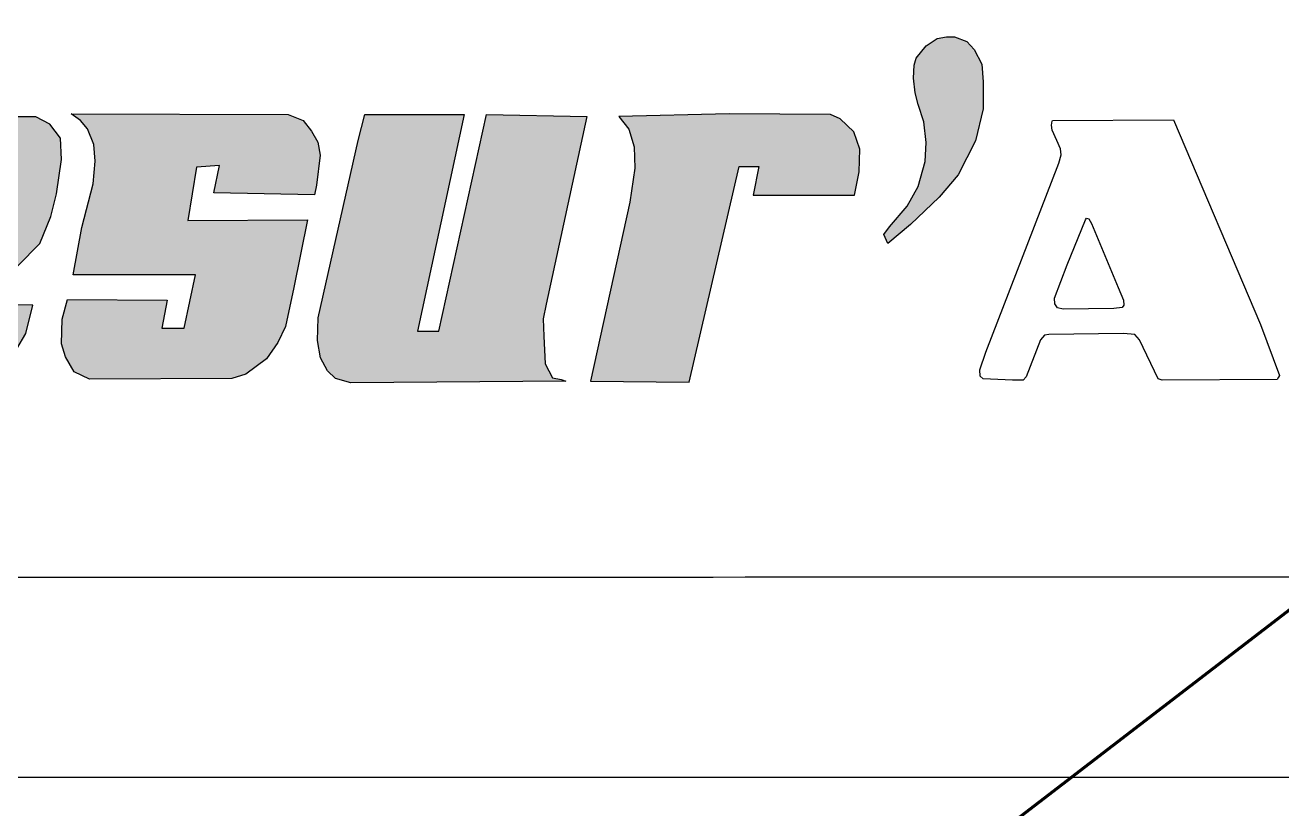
# Paper-space layout 'Layout1' of a CAD drawing. Extents: x -43 to 2298, y -18 to 768.
# Drawn here: x 1858.96 to 1872.87, y 13.99 to 22.66 of the extents above; entities that cross this region are included whole.
import ezdxf

# ---------------------------------------------------------------- set-up
doc = ezdxf.new("R2010")
doc.units = 0
doc.header["$LTSCALE"] = 2
doc.layers.add('CARTOUCHE', color=7, linetype='Continuous')
doc.layers.add('LOGO', color=7, linetype='Continuous')

# ---------------------------------------------------------------- blocks, each defined once
blk = doc.blocks.new('A$C581E6685')
at = {"layer": 'LOGO'}
for color, points in [(32, [(-29.802, 7.272), (-29.612, 7.497), (-29.414, 7.633), (-29.243, 7.666), (-29.091, 7.666), (-28.865, 7.576), (-28.731, 7.429), (-28.589, 7.159), (-28.562, 6.831), (-28.562, 6.334), (-28.703, 5.748), (-29.025, 5.116), (-29.375, 4.709), (-29.905, 4.201), (-30.321, 3.851), (-30.398, 4.021), (-30.294, 4.157), (-29.962, 4.54), (-29.763, 4.902), (-29.63, 5.364), (-29.612, 5.714), (-29.659, 6.098), (-29.763, 6.413), (-29.819, 6.63), (-29.849, 6.901), (-29.837, 7.139)]), (142, [(-42.653, 5.288), (-43.071, 5.26), (-43.234, 4.275), (-41.023, 4.289), (-41.28, 3.04), (-41.43, 2.318), (-41.57, 2.027), (-41.78, 1.721), (-42.164, 1.444), (-42.419, 1.362), (-45.048, 1.347), (-45.327, 1.487), (-45.49, 1.764), (-45.56, 2), (-45.549, 2.458), (-45.456, 2.818), (-43.617, 2.805), (-43.711, 2.291), (-43.303, 2.291), (-43.094, 3.276), (-45.35, 3.276), (-45.188, 4.15), (-44.978, 4.955), (-44.944, 5.372), (-44.968, 5.676), (-45.083, 5.968), (-45.212, 6.121), (-45.386, 6.245), (-41.384, 6.232), (-41.105, 6.121), (-40.954, 5.926), (-40.837, 5.718), (-40.791, 5.483), (-40.861, 4.927), (-40.895, 4.747), (-42.756, 4.789)]), (142, [(-39.971, 6.229), (-38.138, 6.229), (-38.994, 2.237), (-38.606, 2.237), (-37.724, 6.229), (-35.876, 6.196), (-36.626, 2.732), (-36.679, 2.461), (-36.666, 2.141), (-36.639, 1.631), (-36.505, 1.376), (-36.345, 1.344), (-36.265, 1.312), (-40.227, 1.28), (-40.507, 1.359), (-40.655, 1.503), (-40.788, 1.743), (-40.841, 2.062), (-40.828, 2.478), (-40.091, 5.749)]), (142, [(-35.284, 6.197), (-35.097, 5.958), (-35.002, 5.638), (-34.989, 5.239), (-35.083, 4.617), (-35.806, 1.313), (-33.985, 1.296), (-33.063, 5.272), (-32.701, 5.272), (-32.807, 4.744), (-30.934, 4.744), (-30.853, 5.176), (-30.841, 5.59), (-30.948, 5.91), (-31.201, 6.149), (-31.376, 6.229), (-33.249, 6.245)])]:
    blk.add_hatch(color=color, dxfattribs=at).paths.add_polyline_path(points)
h = blk.add_hatch(color=142, dxfattribs=at)
edge = h.paths.add_edge_path(flags=16)
edge.add_spline(control_points=[(-47.811, 5.248), (-47.811, 5.248), (-47.994, 4.265), (-47.994, 4.265), (-47.994, 4.265), (-47.629, 4.287), (-47.629, 4.287), (-47.629, 4.287), (-47.408, 5.269), (-47.408, 5.269), (-47.408, 5.269), (-47.811, 5.248), (-47.811, 5.248)], knot_values=[0, 0, 0, 0, 1, 1, 1, 2, 2, 2, 3, 3, 3, 4, 4, 4, 4], degree=3, periodic=0)
edge = h.paths.add_edge_path(flags=16)
edge.add_spline(control_points=[(-49.421, 6.185), (-49.421, 6.185), (-50.262, 2.476), (-50.262, 2.476), (-50.262, 2.476), (-50.299, 1.975), (-50.299, 1.975), (-50.299, 1.975), (-50.226, 1.648), (-50.226, 1.648), (-50.226, 1.648), (-50.006, 1.429), (-50.006, 1.429), (-50.006, 1.429), (-49.732, 1.298), (-49.732, 1.298), (-49.732, 1.298), (-47.317, 1.277), (-47.317, 1.277), (-47.317, 1.277), (-46.914, 1.407), (-46.914, 1.407), (-46.914, 1.407), (-46.641, 1.582), (-46.641, 1.582), (-46.641, 1.582), (-46.384, 1.909), (-46.384, 1.909), (-46.384, 1.909), (-46.22, 2.192), (-46.22, 2.192), (-46.22, 2.192), (-46.092, 2.717), (-46.092, 2.717), (-46.092, 2.717), (-46.11, 2.717), (-46.11, 2.717), (-46.11, 2.717), (-47.975, 2.76), (-47.975, 2.76), (-47.975, 2.76), (-48.085, 2.259), (-48.085, 2.259), (-48.085, 2.259), (-48.451, 2.259), (-48.451, 2.259), (-48.451, 2.259), (-48.232, 3.261), (-48.232, 3.261), (-48.232, 3.261), (-47.08, 3.261), (-47.08, 3.261), (-47.08, 3.261), (-46.641, 3.328), (-46.641, 3.328), (-46.641, 3.328), (-46.366, 3.437), (-46.366, 3.437), (-46.366, 3.437), (-45.964, 3.851), (-45.964, 3.851), (-45.964, 3.851), (-45.762, 4.352), (-45.762, 4.352), (-45.762, 4.352), (-45.653, 4.768), (-45.653, 4.768), (-45.653, 4.768), (-45.562, 5.4), (-45.562, 5.4), (-45.562, 5.4), (-45.58, 5.792), (-45.58, 5.792), (-45.58, 5.792), (-45.78, 6.055), (-45.78, 6.055), (-45.78, 6.055), (-46.037, 6.185), (-46.037, 6.185), (-46.037, 6.185), (-49.421, 6.185), (-49.421, 6.185)], knot_values=[0, 0, 0, 0, 1, 1, 1, 2, 2, 2, 3, 3, 3, 4, 4, 4, 5, 5, 5, 6, 6, 6, 7, 7, 7, 8, 8, 8, 9, 9, 9, 10, 10, 10, 11, 11, 11, 12, 12, 12, 13, 13, 13, 14, 14, 14, 15, 15, 15, 16, 16, 16, 17, 17, 17, 18, 18, 18, 19, 19, 19, 20, 20, 20, 21, 21, 21, 22, 22, 22, 23, 23, 23, 24, 24, 24, 25, 25, 25, 26, 26, 26, 27, 27, 27, 27], degree=3, periodic=0)
at = {"layer": 'LOGO', "color": 32}
blk.add_lwpolyline([(-29.802, 7.272), (-29.612, 7.497), (-29.414, 7.633), (-29.242, 7.666), (-29.091, 7.666), (-28.865, 7.576), (-28.731, 7.429), (-28.589, 7.159), (-28.561, 6.831), (-28.561, 6.335), (-28.703, 5.748), (-29.025, 5.116), (-29.375, 4.709), (-29.905, 4.201), (-30.321, 3.851), (-30.398, 4.021), (-30.293, 4.157), (-29.962, 4.54), (-29.763, 4.902), (-29.63, 5.364), (-29.612, 5.714), (-29.659, 6.098), (-29.763, 6.413), (-29.819, 6.63), (-29.849, 6.901), (-29.837, 7.139)], close=True, dxfattribs=at)
at = {"layer": 'LOGO', "color": 142}
for points in [[(-46.384, 1.91), (-46.22, 2.192), (-46.092, 2.717), (-46.11, 2.717), (-47.975, 2.76)], [(-46.366, 3.437), (-45.964, 3.851), (-45.762, 4.353), (-45.653, 4.768), (-45.561, 5.4), (-45.58, 5.792), (-45.78, 6.055), (-46.037, 6.186), (-49.421, 6.186)]]:
    blk.add_lwpolyline(points, dxfattribs=at)
for points in [[(-42.651, 5.288), (-43.07, 5.26), (-43.234, 4.275), (-41.023, 4.289), (-41.279, 3.04), (-41.43, 2.318), (-41.57, 2.027), (-41.78, 1.723), (-42.163, 1.444), (-42.419, 1.362), (-45.048, 1.347), (-45.327, 1.487), (-45.491, 1.764), (-45.56, 2), (-45.549, 2.458), (-45.455, 2.818), (-43.616, 2.805), (-43.71, 2.291), (-43.303, 2.291), (-43.094, 3.276), (-45.35, 3.276), (-45.188, 4.15), (-44.978, 4.955), (-44.944, 5.372), (-44.967, 5.676), (-45.083, 5.968), (-45.211, 6.121), (-45.385, 6.245), (-41.384, 6.232), (-41.105, 6.121), (-40.954, 5.926), (-40.837, 5.718), (-40.791, 5.483), (-40.861, 4.927), (-40.895, 4.747), (-42.756, 4.789)], [(-39.971, 6.229), (-38.138, 6.229), (-38.994, 2.238), (-38.606, 2.238), (-37.723, 6.229), (-35.876, 6.196), (-36.625, 2.733), (-36.679, 2.461), (-36.665, 2.141), (-36.639, 1.631), (-36.505, 1.376), (-36.345, 1.344), (-36.263, 1.312), (-40.225, 1.28), (-40.507, 1.359), (-40.654, 1.503), (-40.788, 1.743), (-40.841, 2.062), (-40.828, 2.478), (-40.091, 5.749)], [(-35.284, 6.197), (-35.096, 5.958), (-35.002, 5.638), (-34.989, 5.239), (-35.083, 4.617), (-35.806, 1.313), (-33.985, 1.296), (-33.062, 5.272), (-32.701, 5.272), (-32.807, 4.744), (-30.934, 4.744), (-30.853, 5.176), (-30.841, 5.59), (-30.947, 5.91), (-31.201, 6.149), (-31.376, 6.229), (-33.249, 6.245)], [(-27.284, 6.119), (-25.053, 6.13), (-23.447, 2.359), (-23.096, 1.417), (-23.113, 1.385), (-23.139, 1.343), (-25.264, 1.333), (-25.334, 1.354), (-25.677, 2.076), (-25.764, 2.171), (-25.975, 2.192), (-27.353, 2.171), (-27.432, 2.16), (-27.503, 2.076), (-27.767, 1.395), (-27.827, 1.333), (-28.021, 1.333), (-28.565, 1.354), (-28.619, 1.406), (-28.627, 1.522), (-28.513, 1.846), (-27.169, 5.333), (-27.126, 5.49), (-27.134, 5.596), (-27.204, 5.752), (-27.292, 5.94), (-27.301, 6.035), (-27.292, 6.109)], [(-27.011, 3.458), (-26.677, 4.286), (-26.66, 4.318), (-26.616, 4.307), (-26.564, 4.223), (-26.072, 3.04), (-25.975, 2.809), (-25.966, 2.716), (-26.001, 2.673), (-26.151, 2.652), (-27.09, 2.642), (-27.195, 2.663), (-27.24, 2.737), (-27.248, 2.841)]]:
    blk.add_lwpolyline(points, close=True, dxfattribs=at)
blk = doc.blocks.new('A$C74495F84')
blk.add_wipeout([(0, 25.622), (0.165, 26.737), (0.738, 27.886), (1.671, 28.791), (2.847, 29.332), (3.544, 29.451), (3.544, 29.451), (94.929, 29.462), (96.055, 29.29), (97.217, 28.699), (97.703, 28.266), (98.095, 27.78), (98.616, 26.658), (98.736, 26.036), (98.752, 25.853), (98.759, 3.839), (98.572, 2.657), (98.019, 1.574), (97.585, 1.077), (97.123, 0.696), (95.934, 0.137), (95.414, 0.032), (95.111, 0.005), (3.755, 0.001), (2.713, 0.169), (1.515, 0.784), (0.671, 1.671), (0.147, 2.788), (0.006, 3.621)]).dxf.layer = 'CARTOUCHE'
at = {"layer": 'CARTOUCHE'}
blk.add_rational_spline([(0, 25.622), (0, 14.731), (0, 3.84), (0, 0), (3.84, 0), (49.379, 0), (94.919, 0), (98.759, 0), (98.759, 3.84), (98.759, 14.731), (98.759, 25.622), (98.759, 29.462), (94.919, 29.462), (49.379, 29.462), (3.84, 29.462), (0, 29.462), (0, 25.622)], [1, 1, 1, 0.707106781187, 1, 1, 1, 0.707106781187, 1, 1, 1, 0.707106781187, 1, 1, 1, 0.707106781187, 1], degree=2, knots=[0, 0, 0, 1, 1, 2.570796, 2.570796, 3.570796, 3.570796, 5.141593, 5.141593, 6.141593, 6.141593, 7.712389, 7.712389, 8.712389, 8.712389, 10.283185, 10.283185, 10.283185], dxfattribs=at)
at = {"layer": 'CARTOUCHE', "xscale": 0.6, "yscale": 0.6, "zscale": 0.6}
blk.add_blockref('A$C581E6685', (37.271, 1.381), dxfattribs=at)

psp = doc.layouts.get("Layout1")

# ---------------------------------------------------------------- block references
at = {"layer": 'CARTOUCHE'}
psp.add_blockref('A$C74495F84', (1849.431, 16.553), dxfattribs=at)

# ---------------------------------------------------------------- next in the draw order: linework, layer by layer
at = {"layer": 'CARTOUCHE', "color": 1, "lineweight": 211, "flags": 128}
psp.add_lwpolyline([(2279.113, 328.11), (1828.269, -18.124)], dxfattribs=at)
at = {"layer": 'CARTOUCHE'}
psp.add_lwpolyline([(1842.493, 14.34), (2252.493, 14.34), (2252.493, 301.34), (1842.493, 301.34)], close=True, dxfattribs=at)

doc.saveas('drawing.dxf')
